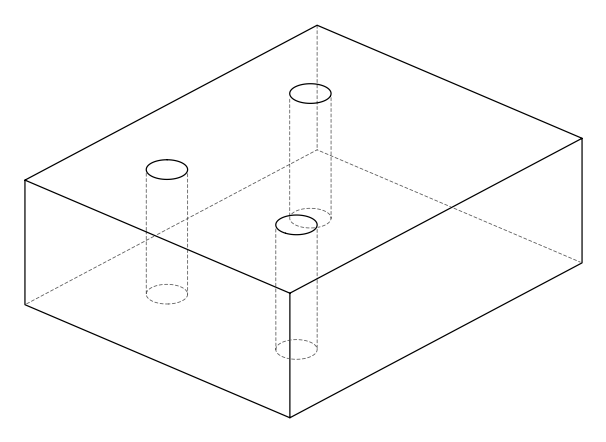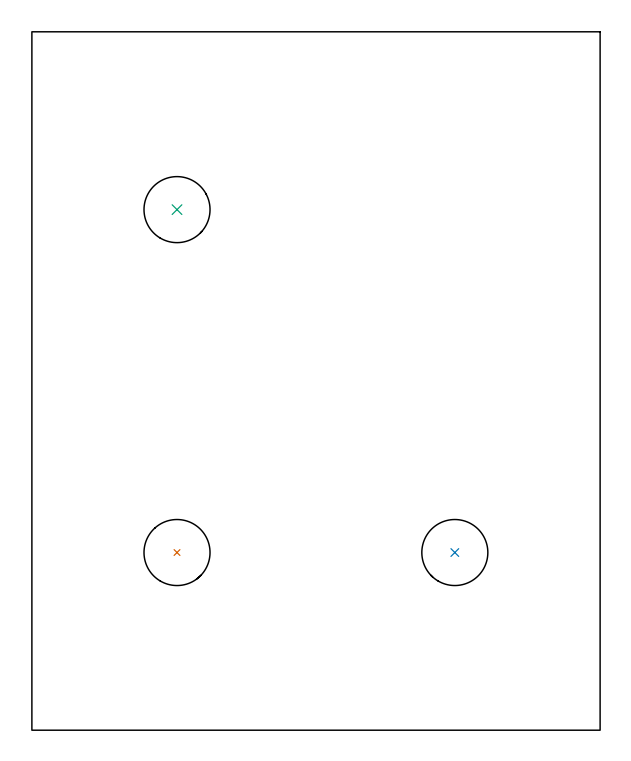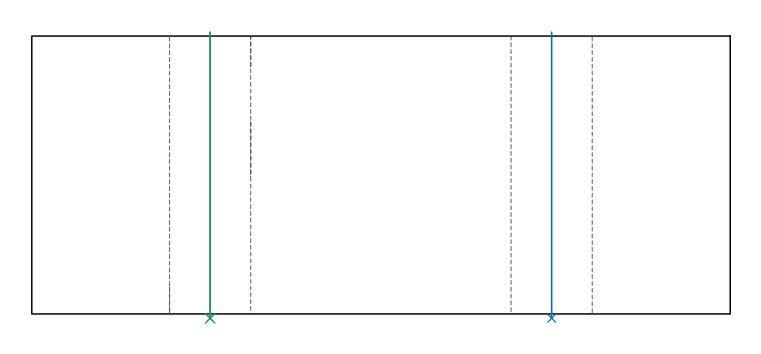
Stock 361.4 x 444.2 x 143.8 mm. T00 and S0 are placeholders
(PLAN: 3 operations, 0 tool changes, 1.8 min)
(1 INDEXABLE_INSERT_DRILL_THROUGH_HOLE_FROM_SOLID | STEP1HOLE | NXT0302_036 | 0.59 min | 199133 mm3)
(2 INDEXABLE_INSERT_DRILL_THROUGH_HOLE_FROM_SOLID_1 | STEP1HOLE_1 | NXT0302_036 | 0.59 min | 199129 mm3)
(3 INDEXABLE_INSERT_DRILL_THROUGH_HOLE_FROM_SOLID_2 | STEP1HOLE_2 | NXT0302_036 | 0.59 min | 199117 mm3)
(TOOL NXT0302_036 | Index. Insert Drill 42mm [880-D4200L50-05] | D42 PA176 FL210 Z2)
(OP 1 INDEXABLE_INSERT_DRILL_THROUGH_HOLE_FROM_SOLID)
G17 G21 G94 G90
T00 M6
G54
G17 G0 G90 X92.3 Y113. S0 M3
G43 Z153.8 H1
G94 G81 G98 Z-2.233 F250. R145.8
G80
M5
M2
(OP 2 INDEXABLE_INSERT_DRILL_THROUGH_HOLE_FROM_SOLID_1)
G17 G21 G94 G90
T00 M6
G54
G17 G0 G90 X269. Y113. S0 M3
G43 Z153.8 H1
G94 G81 G98 Z-2.233 F250. R145.8
G80
M5
M2
(OP 3 INDEXABLE_INSERT_DRILL_THROUGH_HOLE_FROM_SOLID_2)
G17 G21 G94 G90
T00 M6
G54
G17 G0 G90 X92.3 Y331.1 S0 M3
G43 Z153.8 H1
G94 G81 G98 Z-2.233 F250. R145.8
G80
M5
M2
